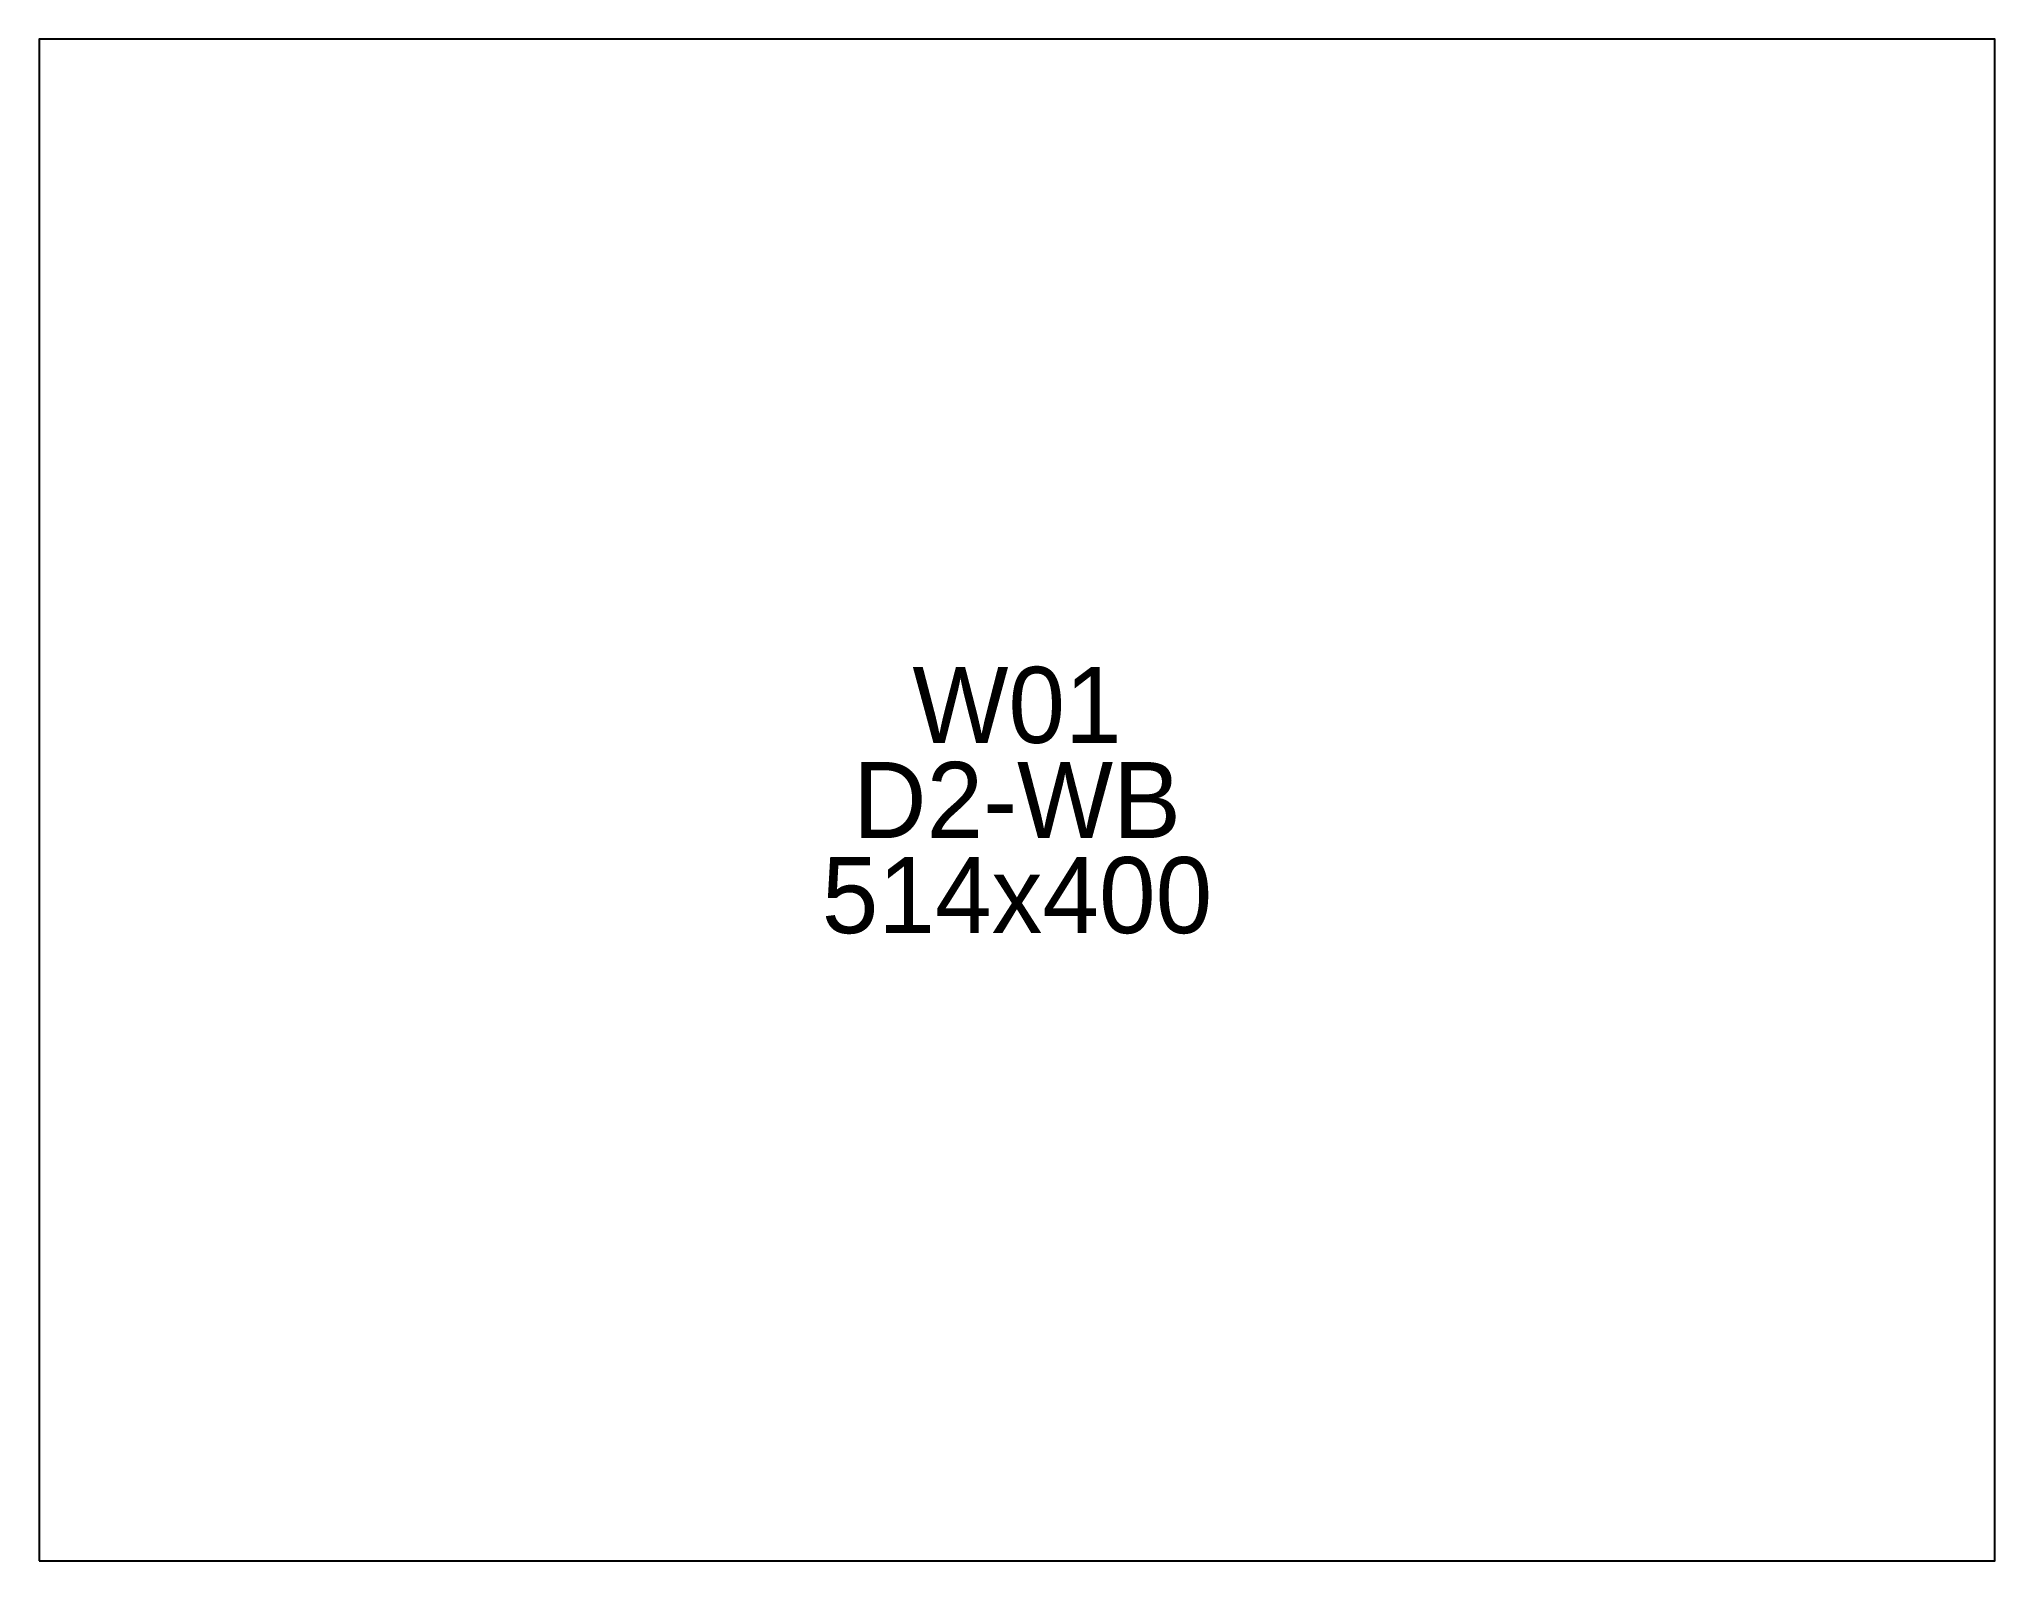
# Model space of a CAD drawing. Extents: x 0 to 514, y 0 to 400.
import ezdxf
from ezdxf.enums import TextEntityAlignment as Align

# ---------------------------------------------------------------- set-up
doc = ezdxf.new("R2010")
doc.units = 0
doc.layers.add('OUTLINE', color=7, linetype='CONTINUOUS')
doc.layers.add('UNIT_NUMBER', color=94, linetype='CONTINUOUS')

msp = doc.modelspace()

# ---------------------------------------------------------------- linework, layer by layer
at = {"layer": 'OUTLINE'}
msp.add_lwpolyline([(0, 0), (514, 0), (514, 400), (0, 400)], close=True, dxfattribs=at)

# ---------------------------------------------------------------- texts
at = {"layer": 'UNIT_NUMBER'}
for s, p in [('W01', (257, 225)), ('D2-WB', (257, 200)), ('514x400', (257, 175))]:
    msp.add_text(s, height=20, dxfattribs=at).set_placement(p, align=Align.MIDDLE_CENTER)

doc.saveas('drawing.dxf')
